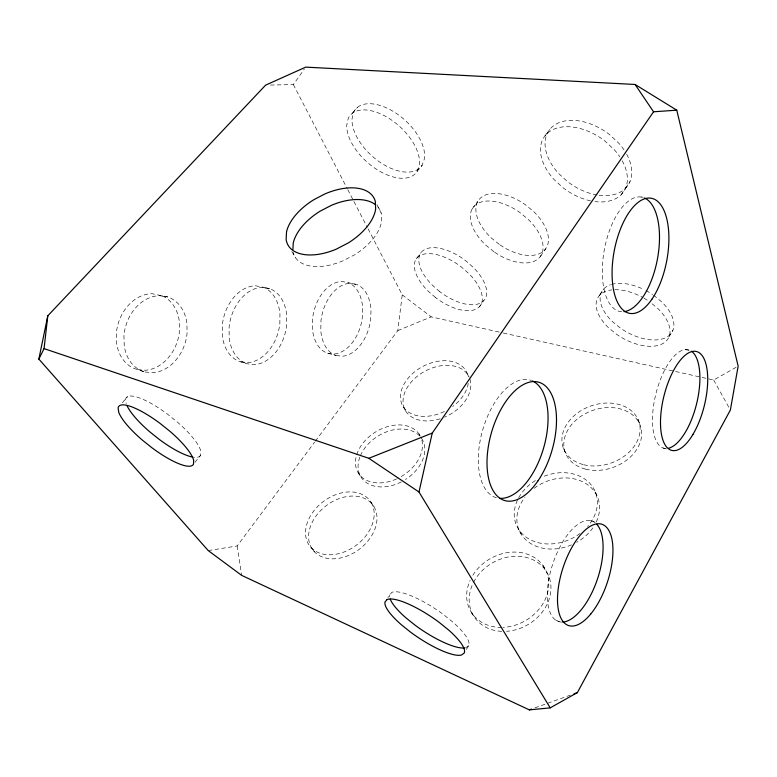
<?xml version="1.0" encoding="UTF-8"?>
<svg xmlns="http://www.w3.org/2000/svg" width="777" height="777" viewBox="0 0 777 777"><rect width="100%" height="100%" fill="white"/><g stroke="black" fill="none" stroke-linecap="round" stroke-linejoin="round"><path stroke-width="0.58" stroke-dasharray="3.88 2.91" d="M194.94 462.344L200.651 455.196L200.845 451.252A47.047 12.529 38.2 0 0 177.535 422.232L167.618 414.248A47.047 12.529 38.2 0 0 125.612 399.193L126.156 403.622M315.326 441.181L397.814 330.613L402.233 294.813L367.793 228.312M417.171 171.348L419.357 165.054A43.735 24.145 41.6 0 0 390.239 119.182A43.735 24.145 41.6 0 0 348.271 118.357L346.746 125.039A43.735 24.145 41.6 0 0 376 168.968A43.735 24.145 41.6 0 0 417.171 171.348L422.212 165.093L424.436 158.761A43.58 24.33 41.7 0 0 395.58 112.898A43.58 24.33 41.7 0 0 353.584 112.276L352.01 118.998A43.58 24.33 41.7 0 0 381.021 162.927A43.58 24.33 41.7 0 0 422.212 165.093M669.046 336.781L672.901 330.312M466.394 649.417L468.628 645.716A47.076 12.529 33.7 0 0 453.166 622.387L443.754 614.772A47.076 12.529 33.7 0 0 391.715 592.433L387.888 597.63M599.417 295.425L603.476 289.17M625.679 187.985L630.04 181.517M621.124 194.765L625.456 188.345M540.345 256.449L545.658 248.815M270.425 85.052L293.356 84.576L304.351 69.066M479.39 306.74L483.692 300.699M208.246 550.602L237.189 545.93L314.607 442.152M545.056 135.732L549.689 129.516M472.202 208.858L477.806 201.447M416.453 258.615L420.969 252.71M122.339 402.748L127.642 396.6M352.204 113.374L357.546 107.265M465.782 647.736L468.628 645.716M503.282 332.993L713.694 380.031L736.11 367.307M397.814 330.613L431.177 316.87L502.107 332.731M534.916 707.866L570.658 695.017M144.998 372.008L153.088 372.698A39.229 30.886 -72.4 0 0 187.072 333.168L186.927 323.485A39.229 30.886 -72.4 0 0 167.725 296.95L152.039 293.716A38.967 30.905 -72.3 0 0 116.346 333.469L116.667 343.58A38.967 30.905 -72.3 0 0 137.461 369.531L144.998 372.008A39.229 30.886 -72.4 0 1 124.252 345.94L123.941 335.761A39.229 30.886 -72.4 0 1 159.712 295.697L167.725 296.95M137.461 369.531L145.542 370.24A38.967 30.905 -72.3 0 0 179.468 331.012L179.312 321.387A38.967 30.905 -72.3 0 0 160.052 294.978M240.656 361.849L248.009 362.616A39.025 28.244 -75.3 0 0 279.856 323.455L279.943 313.791A39.025 28.244 -75.3 0 0 263.024 287.15L255.75 285.819A39.025 28.244 -75.3 0 0 222.271 325.495L222.319 335.645A39.025 28.244 -75.3 0 0 240.656 361.849L247.426 363.84L254.769 364.598A39.238 28.195 -75.3 0 0 286.645 325.194L286.752 315.481A39.238 28.195 -75.3 0 0 269.891 288.733L263.024 287.15M641.074 197.008L643.23 197.271M335.985 355.468L342.307 356.235A37.063 24.388 -76.7 0 0 370.707 319.143L371.008 309.945A37.063 24.388 -76.7 0 0 356.983 284.557L342.278 281.488A36.83 24.456 -76.7 0 0 312.548 318.764L312.383 328.35A36.83 24.456 -76.7 0 0 327.661 353.234L335.985 355.468A37.063 24.388 -76.7 0 1 320.794 330.478L320.979 320.843A37.063 24.388 -76.7 0 1 350.728 283.284L356.983 284.557M327.661 353.234L334.003 354.011A36.83 24.456 -76.7 0 0 362.393 317.191L362.665 308.042A36.83 24.456 -76.7 0 0 348.543 282.77M269.891 288.733L262.626 287.403A39.238 28.195 -75.3 0 0 229.108 327.34L229.147 337.539A39.238 28.195 -75.3 0 0 247.426 363.84M685.304 349.592L689.879 350.553M663.111 448.018L666.481 448.931M590.569 520.6L596.182 522.455M555.749 620.133L561.315 622.367M402.233 294.813L431.177 316.87M652.068 303.758L657.74 308.411A40.695 22.65 30.2 0 1 663.636 343.104A40.695 22.65 30.2 0 1 616.549 334.304L608.779 327.981A40.695 22.65 30.2 0 1 611.722 289.899M653.506 295.143L661.732 301.894A40.55 22.805 30.1 0 1 667.462 336.694A40.55 22.805 30.1 0 1 620.425 328.108L612.684 321.804A40.55 22.805 30.1 0 1 610.489 284.732M312.208 548.679L315.297 552.7M371.192 502.525A37.675 27.36 -36.8 0 1 336.344 554.176A37.675 27.36 -36.8 0 1 312.053 513.335A37.675 27.36 -36.8 0 1 371.192 502.525L373.98 506.701A37.5 27.36 -36.9 0 1 339.355 558.226A37.5 27.36 -36.9 0 1 315.054 517.395A37.5 27.36 -36.9 0 1 373.98 506.701M358.168 472.766L360.79 476.757M471.299 612.257L473.824 616.239M291.841 251.486L295.532 257.721M403.632 407.342L406.225 411.878M419.085 434.042L420.26 436.101M713.694 380.031L730.361 410.033M519.522 530.652L522.163 535.693M543.006 565.53L545.172 569.706M293.356 84.576L347.241 188.626M347.795 189.695L353.35 200.427M353.904 201.496L367.239 227.234M376.932 204.623L381.264 213.277L381.643 221.027A48.543 27.525 -28.6 0 1 354.516 254.837L342.89 260.849A48.543 27.525 -28.6 0 1 293.104 252.224M467.647 374.524L468.57 376.398M563.422 448.29L565.326 452.67M595.425 492.123L597.649 497.387M637.966 419.25L639.568 423.795M237.189 545.93L241.628 575.359M611.48 284.421A40.55 22.805 30.1 0 1 644.084 289.598M646.027 290.579A40.55 22.805 30.1 0 1 652.612 294.532M626.65 154.205A48.096 31.41 34.8 0 1 599.213 195.299M597.076 194.988A48.096 31.41 34.8 0 1 567.385 181.536L558.595 173.465A48.096 31.41 34.8 0 1 553.438 125.855A48.096 31.41 34.8 0 1 609.557 134.596L618.958 143.376A48.096 31.41 34.8 0 1 624.407 150.476M534.1 488.315A42.599 34.101 -23.4 0 1 584.527 482.731A42.599 34.101 -23.4 0 1 595.813 522.911M592.851 527.874A42.599 34.101 -23.4 0 1 576.689 542.327M571.532 544.871A42.599 34.101 -23.4 0 1 524.815 538.84A42.599 34.101 -23.4 0 1 524.951 497.241M473.572 582.323A42.628 35.616 -30.8 0 1 523.727 556.856A42.628 35.616 -30.8 0 1 550.048 595.881A42.628 35.616 -30.8 0 1 506.594 631.303M501.757 631.361A42.628 35.616 -30.8 0 1 473.057 583.352M469.968 379.205A36.024 24.99 -28 0 1 444.638 417.132M440.17 418.793A36.024 24.99 -28 0 1 403.506 405.711A36.024 24.99 -28 0 1 428.865 369.298A36.024 24.99 -28 0 1 469.182 377.156M421.445 438.17A35.956 25.719 -32 0 1 405.497 479.526M401.32 481.915A35.956 25.719 -32 0 1 367.424 483.313A35.956 25.719 -32 0 1 359.926 456.886M360.343 455.827A35.956 25.719 -32 0 1 388.617 431.118A35.956 25.719 -32 0 1 420.056 436.412M614.83 289.695A40.695 22.65 30.2 0 1 642.948 297.581M643.91 298.115A40.695 22.65 30.2 0 1 649.485 301.641M622.173 160.722A48.271 31.226 34.8 0 1 594.9 201.573M590.588 200.845A48.271 31.226 34.8 0 1 563.004 187.704L554.166 179.613A48.271 31.226 34.8 0 1 548.795 132.1A48.271 31.226 34.8 0 1 604.982 141.074L614.422 149.883A48.271 31.226 34.8 0 1 619.91 156.993M377.875 206.935A48.543 27.525 -28.6 0 1 381.264 213.277M496.406 497.756A61.218 31.76 -74 0 1 483.041 428.797A61.218 31.76 -74 0 1 531.487 380.516M621.755 311.742A58.226 26.962 -79.3 0 1 604.419 249.232A58.226 26.962 -79.3 0 1 643.366 197.543M665.248 448.494A50.728 20.95 -76.1 0 1 656.186 392.686A50.728 20.95 -76.1 0 1 690.675 350.709M561.625 622.095A52.991 23.592 -71.7 0 1 553.069 563.043A52.991 23.592 -71.7 0 1 595.221 522.785M421.862 440.18A36.101 25.709 -32 0 1 397.717 478.399M396.629 478.914A36.101 25.709 -32 0 1 356.468 469.046A36.101 25.709 -32 0 1 380.244 429.428A36.101 25.709 -32 0 1 421.173 438.005M444.366 411.528A36.179 24.981 -28 0 1 401.437 403.02A36.179 24.981 -28 0 1 428.088 364.024A36.179 24.981 -28 0 1 468.181 376.68M468.259 383.323A36.179 24.981 -28 0 1 452.641 406.536M472.824 575.281A42.832 35.655 -30.8 0 1 524.057 553.224A42.832 35.655 -30.8 0 1 547.387 593.56A42.832 35.655 -30.8 0 1 502.962 627.369M501.748 627.408A42.832 35.655 -30.8 0 1 470.114 580.351M544.221 476.204A42.832 34.12 -23.5 0 1 590.646 484.226A42.832 34.12 -23.5 0 1 587.577 526.476M580.03 533.459A42.832 34.12 -23.5 0 1 529.205 539.131A42.832 34.12 -23.5 0 1 518.172 498.708M518.696 497.736A42.832 34.12 -23.5 0 1 536.586 479.875M389.607 596.872A47.076 12.529 33.7 0 1 389.636 594.968M200.651 455.196A47.047 12.529 38.2 0 1 194.114 457.303M493.939 251.767L485.81 245.163A41.599 23.524 36 0 1 474.494 205.866A41.599 23.524 36 0 1 519.395 212.14L528.059 219.231A41.599 23.524 36 0 1 538.772 258.246A41.599 23.524 36 0 1 493.939 251.767M499.271 244.405L491.181 237.83A41.414 23.737 36 0 1 480.108 198.426A41.414 23.737 36 0 1 524.99 204.448L533.605 211.509A41.414 23.737 36 0 1 544.075 250.631A41.414 23.737 36 0 1 499.271 244.405M435.538 297.562L428.04 291.035A39.656 19.988 36.5 0 1 418.725 256.352A39.656 19.988 36.5 0 1 461.247 266.88L469.172 273.873A39.656 19.988 36.5 0 1 477.806 308.1A39.656 19.988 36.5 0 1 435.538 297.562M439.84 291.725L432.381 285.208A39.52 20.163 36.5 0 1 423.261 250.437A39.52 20.163 36.5 0 1 465.753 260.761L473.649 267.735A39.52 20.163 36.5 0 1 482.09 302.078A39.52 20.163 36.5 0 1 439.84 291.725M585.644 469.143A39.86 30.264 -19.1 0 0 641.608 431.497A39.86 30.264 -19.1 0 0 581.011 416.249A39.86 30.264 -19.1 0 0 585.644 469.143M583.799 464.743A40.035 30.274 -19.2 0 0 640.015 426.952A40.035 30.274 -19.2 0 0 579.205 411.81A40.035 30.274 -19.2 0 0 583.799 464.743"/><path stroke-width="1.17" d="M292.939 249.456L293.211 243.172A48.543 27.525 -28.6 0 1 320.25 211.101L331.138 205.449A48.543 27.525 -28.6 0 1 375.563 204.759M38.85 359.091L44.066 348.611L47.785 315.821L265.608 85.149L305.72 67.123L635.081 84.47L676.767 110.179L738.15 366.152L730.361 410.033L577.36 692.608L550.203 707.866L529.331 709.877L241.628 575.359L208.246 550.602L38.85 359.091L47.785 315.821M550.203 707.866L418.988 492.006L432.235 433.09L653.554 111.791L676.767 110.179M44.066 348.611L368.813 458.304L432.235 433.09M529.331 709.877L531.565 709.071M574.009 693.812L577.36 692.608M368.813 458.304L418.988 492.006M635.081 84.47L653.554 111.791M532.439 380.924A61.218 31.76 -74 0 1 543.919 446.901A61.218 31.76 -74 0 1 499.621 498.329M644.492 197.98A58.226 26.962 -79.3 0 1 657.556 258.391A58.226 26.962 -79.3 0 1 623.941 311.674M691.472 351.214A50.728 20.95 -76.1 0 1 696.882 402.603A50.728 20.95 -76.1 0 1 668.657 448.193M596.804 524.29A52.991 23.592 -71.7 0 1 596.959 580.506A52.991 23.592 -71.7 0 1 562.694 622.076M464.918 647.911A47.076 12.529 33.7 0 1 414.976 625.116L406.177 618.045A47.076 12.529 33.7 0 1 390.229 599.145M192.958 457.129A47.047 12.529 38.2 0 1 159.11 439.296L149.864 431.905A47.047 12.529 38.2 0 1 126.894 405.448M193.638 460.256L193.512 464.131A47.261 12.15 38.1 0 1 152.039 447.843L142.745 440.442A47.261 12.15 38.1 0 1 118.726 412.266L118.104 407.906A47.261 12.15 38.1 0 1 160.023 423.358L170.008 431.361A47.261 12.15 38.1 0 1 193.638 460.256M286.538 231.789L286.14 239.627A49.009 27.35 -28.6 0 0 336.392 249.096L348.125 243.016A49.009 27.35 -28.6 0 0 375.65 209.12L375.31 201.379A49.009 27.35 -28.6 0 0 324.932 193.92L313.957 199.631A49.009 27.35 -28.6 0 0 286.538 231.789M387.014 599.601L384.974 602.078A47.242 12.247 33.8 0 0 401.699 625.038L410.538 632.119A47.242 12.247 33.8 0 0 461.353 655.069L464.16 653.117A47.242 12.247 33.8 0 0 448.514 629.924L439.063 622.29A47.242 12.247 33.8 0 0 387.014 599.601M538.072 480.73A61.568 31.546 -74 0 0 540.122 382.682A61.568 31.546 -74 0 0 487.024 460.742A61.568 31.546 -74 0 0 538.072 480.73M590.656 614.102A53.331 23.339 -71.8 0 0 606.07 526.816A53.331 23.339 -71.8 0 0 558.964 583.818A53.331 23.339 -71.8 0 0 590.656 614.102M692.929 434.46A50.971 20.756 -76 0 0 698.63 352.379A50.971 20.756 -76 0 0 660.732 415.977A50.971 20.756 -76 0 0 692.929 434.46M651.922 299.203A58.576 26.719 -79.3 0 0 657.323 201.107A58.576 26.719 -79.3 0 0 612.237 267.181A58.576 26.719 -79.3 0 0 651.922 299.203"/></g></svg>
